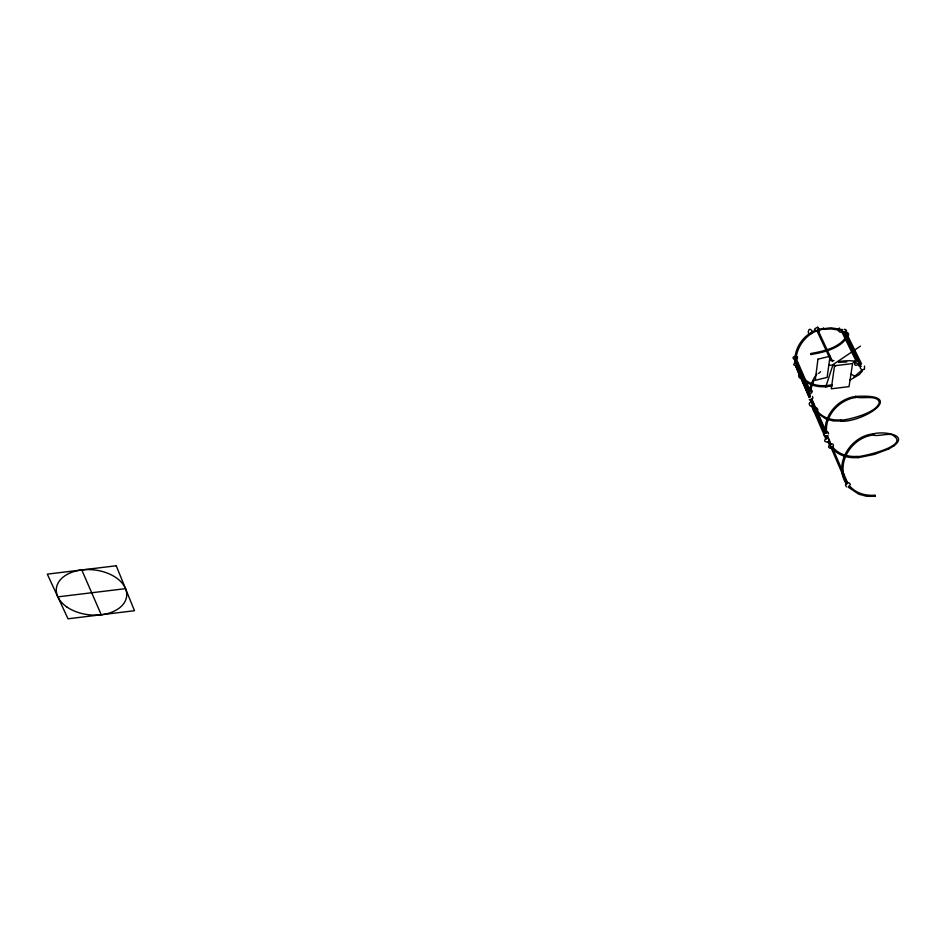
<?xml version="1.0" encoding="UTF-8"?>
<svg xmlns="http://www.w3.org/2000/svg" width="946" height="946" viewBox="0 0 946 946"><rect width="100%" height="100%" fill="white"/><g stroke="black" fill="none" stroke-linecap="round" stroke-linejoin="round"><path stroke-width="1.42" d="M855.87 396.469C856.236 397.734 855.976 397.285 855.799 396.445C907.912 393.146 864.372 422.07 841.266 421.266M841.112 421.005L840.876 420.201L841.112 421.005L833.249 420.946L825.763 418.877L817.592 413.118M856.083 361.857C851.495 358.771 825.539 363.181 846.776 361.94M841.112 420.19C845.819 420.237 876.469 413.627 879.307 402.606C877.994 393.725 858.791 400.04 855.74 396.457C855.503 396.634 855.704 397.178 855.858 397.462C839.421 399.626 824.025 415.909 826.721 433.374M857.549 456.788L857.774 457.486L857.549 456.942M811.053 391.159L811.408 387.375L814.092 380.067M842.531 329.634L830.966 327.813L823.351 328.7L823.588 329.397L830.931 328.912L840.852 330.331M823.765 329.255C823.836 328.286 823.505 328.12 823.777 329.173C804.005 331.1 787.971 356.536 800.411 374.675M839.398 362.318L839.137 361.313L839.409 362.2M809.516 396.516L810.237 395.972M873.607 435.065C872.862 432.606 874.281 436.212 873.584 433.907C871.704 438.365 891.428 431.731 893.485 435.739C909.65 445.838 864.36 456.244 857.525 456.658M844.293 334.269L844.293 335.416M803 376.437L802.622 377.218M826.343 385.176L833.012 364.624L860.446 346.153M813.454 409.074L813.465 411.096L814.944 412.255M862.445 370.95L859.37 374.498L849.65 380.304M861.345 370.631L853.99 376.91M823.552 328.333L823.67 329.314M855.645 396.48C838.298 398.491 822.831 415.601 825.539 433.552M855.905 397.604L855.622 396.563L856.035 397.367M816.918 373.895C811.692 380.446 808.558 389.161 809.965 397.557M864.514 368.763L864.49 366.102M813.631 405.101C811.266 409.251 806.465 402.712 811.242 401.884M845.452 337.911C837.789 348.163 823.233 351.297 811.006 353.461M845.488 339.59C837.127 349.405 823.28 352.326 811.183 354.502M860.966 365.877C858.625 367.923 862.22 371.246 864.242 369.106M832.953 447.978C835.826 438.211 822.216 449.114 832.622 448.238M823.446 328.368L818.385 329.551M846.221 483.146L845.452 485.132L846.493 486.859M849.141 487.178L848.905 486.528L848.124 487.072L858.755 494.179L866.702 496.319L875.026 496.354M839.279 362.436L839.031 361.691M893.887 445.873C909.886 433.623 880.371 431.281 873.513 433.871M818.586 373.481L820.584 371.683M857.277 456.705L857.289 457.426M811.881 399.697L812.921 397.97L812.46 396.433M858.921 362.673L859.571 362.247M842.117 331.538C839.717 334.009 836.299 329.433 839.54 327.99M794.947 361.999L793.706 364.636L796.154 366.173M857.726 457.793L874.258 454.435L888.779 448.924M888.696 448.983L893.994 445.803M831.298 360.615L833.982 360.568M815.83 330.189C802.835 335.428 793.079 349.488 795.314 363.69M846.564 482.874L849.047 482.72L850.466 484.636M826.402 438.01C819.78 443.993 834.94 442.385 827.265 437.927M816.232 412.231C819.165 411.534 817.77 406.886 814.932 407.868M810.663 393.749L812.366 391.703L811.349 389.669M801.794 377.915C797.372 379.724 798.057 371.766 802.113 374.108M796.544 366.102L798.199 364.115L796.887 361.963M795.976 359.965C802.161 354.206 787.959 355.956 795.16 360.059M841.432 329.646L857.478 361.218M873.371 433.847C850.537 435.94 832.835 464.167 846.552 484.305M873.714 435.006C851.637 437.017 834.467 464.037 847.581 483.643M811.219 400.016L809.197 399.709M825.598 385.838L832.019 384.738M825.775 386.902L832.244 385.802M828.779 365.428L831.617 365.085M57.848 596.867L125.522 588.649M844.222 329.314C847.427 328.77 847.45 334.056 844.27 333.702M846.268 332.578C850.714 332.212 848.124 339.153 844.908 336.386M860.813 366.551L859.169 366.185L858.188 364.6M810.19 389.279C807.506 388.924 806.642 393.229 809.374 393.761M875.026 495.16C865.578 496.047 855.243 493.185 849.26 485.44M857.514 456.339C848.326 457.202 838.31 454.328 832.504 446.808M857.525 457.486C847.971 458.55 837.636 455.263 831.605 447.576M825.598 385.554C816.516 386.465 806.843 383.201 801.333 375.68M825.598 386.63C816.753 387.422 807.092 384.655 801.463 377.466M841.077 419.87C832.303 420.674 822.713 418.002 817.096 410.883M817.687 327.257C825.149 334.553 807.612 330.71 817.793 327.269M853.162 362.306L856.922 363.229M812.106 401.944L813.844 404.297M825.491 436.071C820.158 433.966 828.247 428.337 828.578 433.966M843.454 333.524L842.153 331.36M833.012 364.624L835.614 366.007M851.27 374.261L855.184 376.319M858.649 362.495L860.931 363.938M858.057 363.477L860.174 364.813M841.975 330.603L844.068 331.987M799.453 375.266L795.763 366.161M815.145 408.743L813.264 404.864M830.836 444.987L827.159 435.87M829.831 445.637L828.14 442.172M802.646 374.592L803.095 376.082M845.428 331.088L861.581 363.903M844.364 331.502L859.831 363.016M846.315 335.771L859.264 362.152M814.175 409.382L810.415 400.075M841.029 330.249L855.728 360.343M817.462 329.102L832.598 361.514M816.989 330.828L830.884 360.651M846.031 332.058L846.871 333.926M796.284 358.723L810.095 390.462M81.77 569.953L101.246 614.746M795.208 359.137L808.428 389.563M811.774 398.822L826.035 431.707M796.532 365.132L809.8 395.771M812.129 400.903L814.459 406.272M816.197 410.292L823.174 426.386M827.242 435.775L830.718 443.828M831.889 446.5L847.569 482.72M810.675 399.247L824.9 432.145M800.612 377.17L809.279 397.521L795.468 365.558M815.097 410.706L824.38 432.168M829.595 444.242L843.501 476.441M844.66 479.125L846.398 483.146M812.638 405.314L824.782 433.434M811.538 405.739L825.964 439.216M825.988 436.13L826.437 438.708M810.757 353.698L810.97 354.537L810.757 353.698M825.338 386.063L825.562 386.938L825.338 386.063M825.645 385.873L825.834 386.63L825.645 385.873M875.062 495.468L875.287 496.354L875.062 495.468M817.959 359.173L815.239 380.304L827.135 377.383L830.032 356.228L817.959 359.173M834.526 365.759L831.274 388.794L849.035 386.63L852.571 363.56L834.526 365.759M826.615 435.87L827.762 435.763L826.615 435.87M858.944 363.004C852.381 371.506 853.895 353.839 858.944 363.004M812.555 331.916C806.24 340.229 807.671 323.012 812.555 331.916M823.777 329.113L823.41 328.451L823.777 329.173M116.228 565.767L47.3 574.139L68.017 618.79L134.486 610.714L116.228 565.767M873.761 434.841L873.324 434.025L873.761 434.864M66.669 606.835A35.345 22.586 6.2 0 0 125.558 600.32A35.345 22.586 6.2 0 0 82.302 569.882A35.345 22.586 6.2 0 0 66.669 606.835"/></g></svg>
